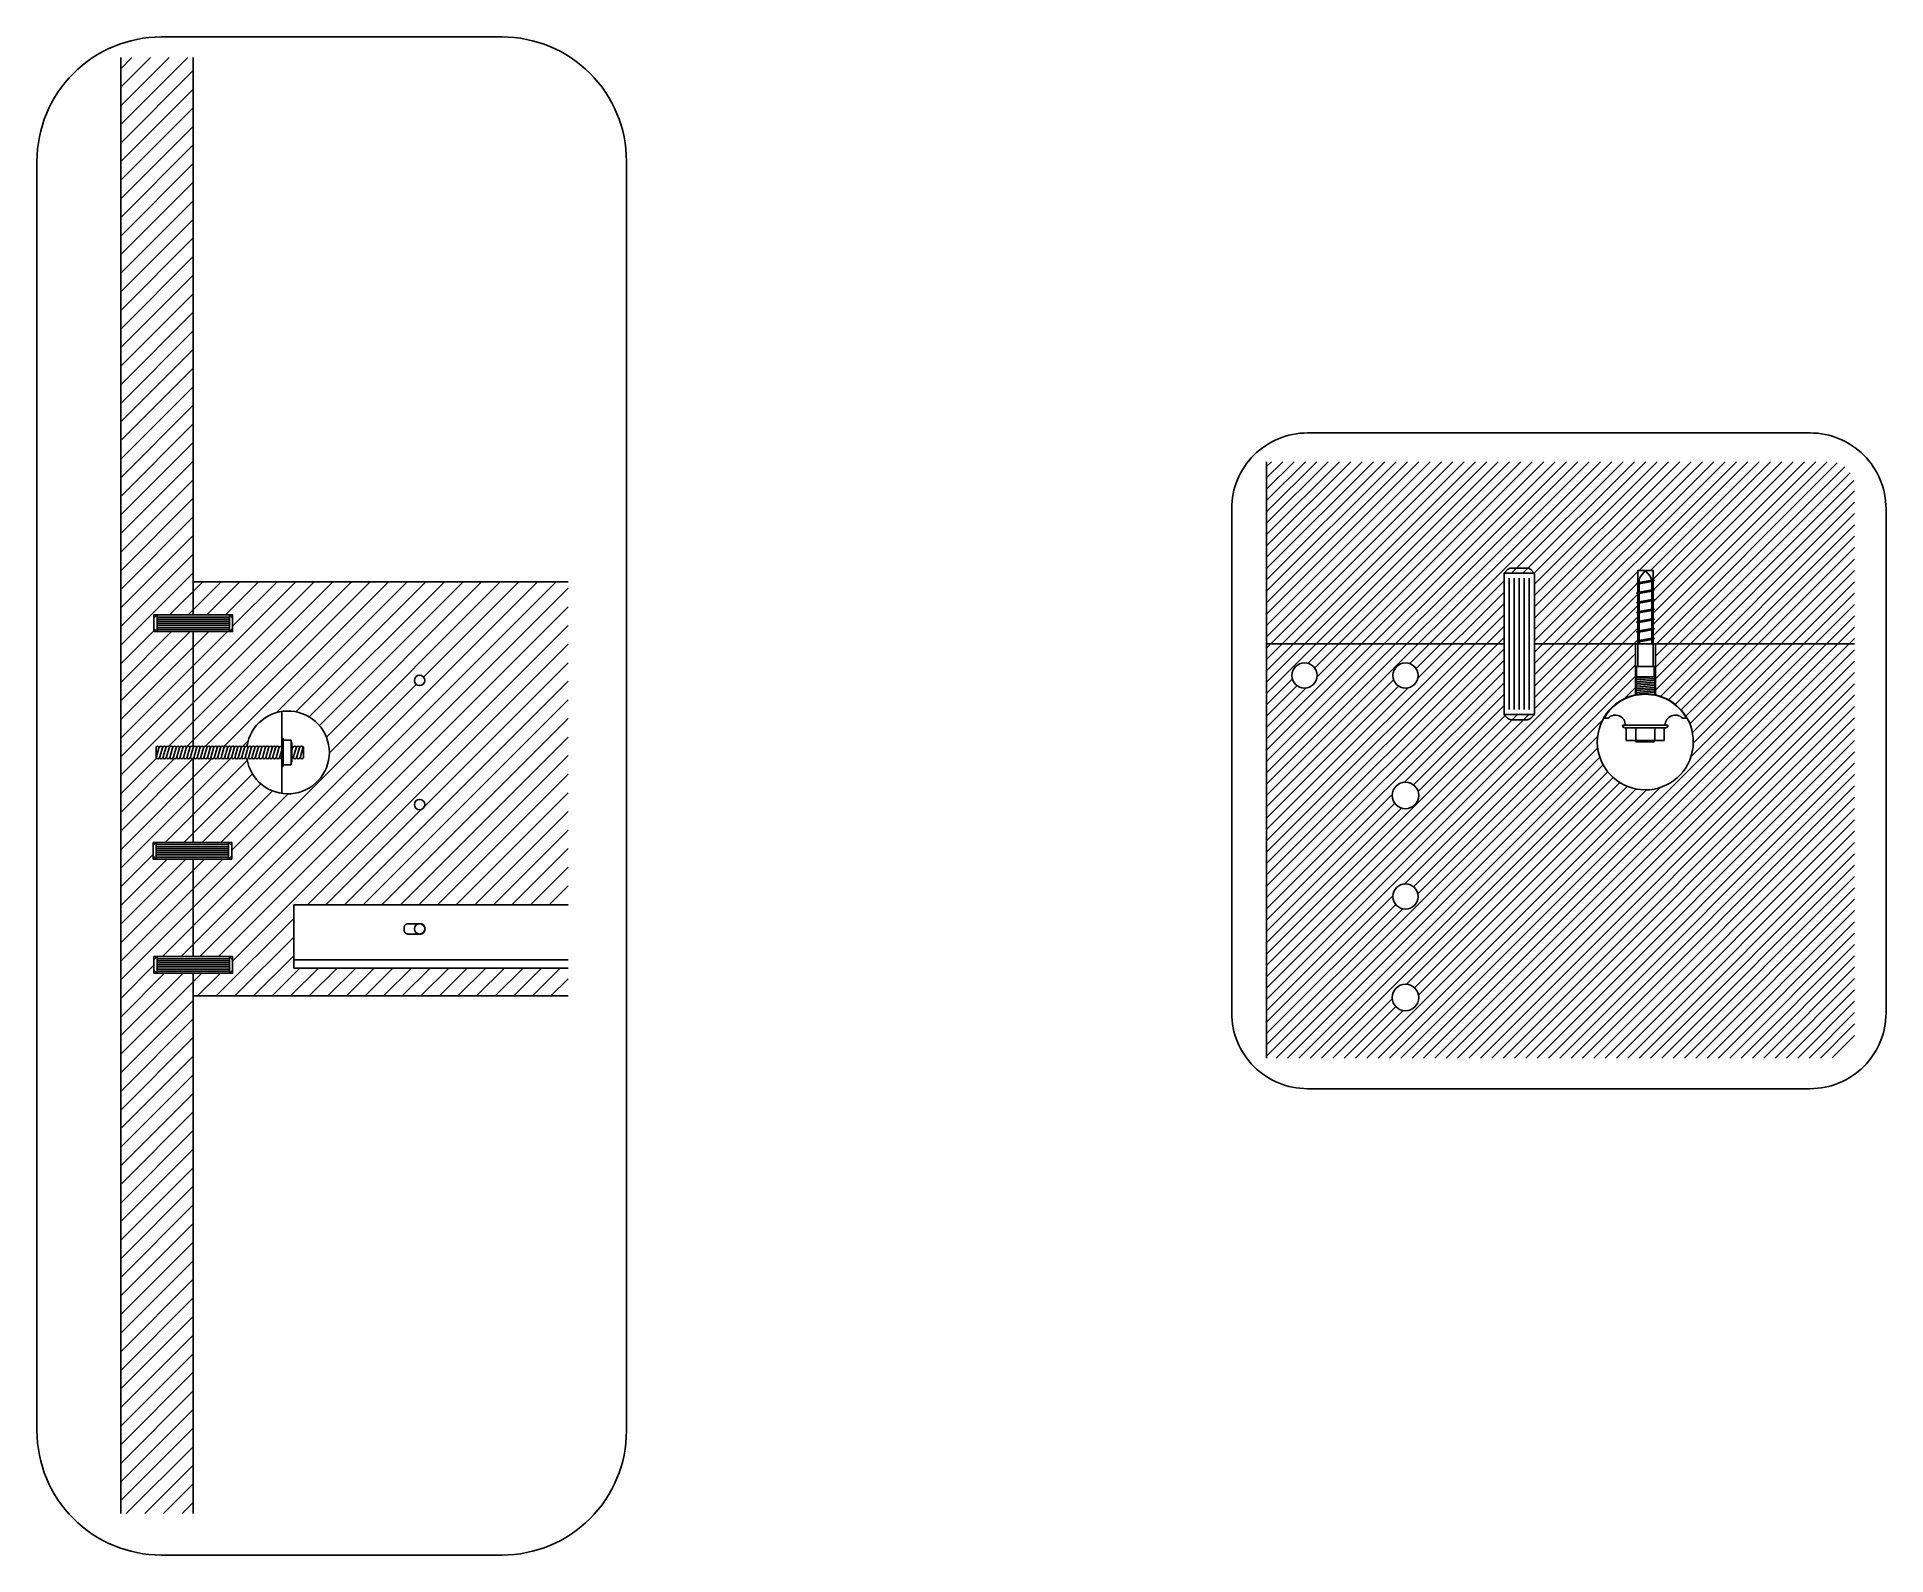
# Model space of a CAD drawing. Header units: millimetres. Extents: x 1994 to 4174, y 1366 to 3212.
# Drawn here: x 4129.21 to 4173.86, y 2218.03 to 2254.68 of the extents above.
import ezdxf

# ---------------------------------------------------------------- set-up
doc = ezdxf.new("R2010")
doc.units = ezdxf.units.MM
doc.linetypes.add('DASHED', pattern=[0.75, 0.5, -0.25])
for name, color, linetype in [('IN-ANNO-DETAILS', 2, 'Continuous'), ('IN-FURN-STOR', 104, 'Continuous'), ('IN-FURN-WKSF', 4, 'Continuous'), ('Vano viti', 4, 'Continuous')]:
    doc.layers.add(name, color=color, linetype=linetype)

# ---------------------------------------------------------------- blocks, each defined once
blk = doc.blocks.new('*U81')
blk.add_lwpolyline([(-0.005, 0.03), (0.001, 0.091), (0.025, 0.03), (0.08, -0.274), (0.077, -0.335), (0.049, -0.274), (-0.005, 0.03)])
blk = doc.blocks.new('*U82')
at = {"layer": 'IN-FURN-WKSF', "color": 0, "linetype": 'ByBlock', "lineweight": -2, "transparency": 16777216}
for p in [(25.847, 165.07), (26.08, 165.07), (26.314, 165.07), (26.548, 165.07), (26.781, 165.07), (27.015, 165.07), (27.249, 165.07)]:
    blk.add_blockref('*U81', p, dxfattribs=at)
blk = doc.blocks.new('101367')
for p, q in [((40.329, 268.19), (40.329, 267.007)), ((40.529, 267.999), (45.729, 267.999)), ((45.929, 268.19), (45.929, 267.008)), ((40.529, 267.799), (45.729, 267.799)), ((40.529, 267.598), (45.729, 267.599)), ((40.529, 267.399), (45.729, 267.399)), ((40.529, 267.199), (45.729, 267.199))]:
    blk.add_line(p, q)
blk.add_lwpolyline([(40.3, 268.17), (40.188, 268.058, 0.198912), (40.129, 267.916), (40.129, 267.282, 0.198912), (40.188, 267.14), (40.3, 267.028, 0.198912), (40.371, 266.999), (45.888, 266.999, 0.198912), (45.959, 267.028), (46.071, 267.14, 0.198912), (46.129, 267.282), (46.129, 267.916, 0.198912), (46.071, 268.058), (45.959, 268.17, 0.198912), (45.888, 268.199), (40.371, 268.199, 0.198912)], format="xyb", close=True)
blk = doc.blocks.new('114254')
for p, q in [((40.129, 245.678), (40.129, 244.178)), ((40.629, 245.678), (40.129, 245.678)), ((40.129, 245.303), (40.629, 245.303)), ((40.629, 245.728), (40.629, 244.128)), ((40.629, 244.178), (40.629, 245.678)), ((40.729, 245.828), (40.729, 244.028)), ((40.729, 245.828), (40.729, 245.828)), ((40.129, 244.553), (40.629, 244.553)), ((40.129, 244.178), (40.629, 244.178)), ((40.729, 244.028), (40.729, 244.028))]:
    blk.add_line(p, q)
for centre, start, end in [((40.729, 245.728), 90, 180), ((40.729, 244.128), 180, 270)]:
    blk.add_arc(centre, 0.1, start, end)

msp = doc.modelspace()

# ---------------------------------------------------------------- hatches: boundary and pattern name
at = {"layer": 'IN-FURN-STOR', "transparency": 33554559}
h = msp.add_hatch(dxfattribs=at)
h.set_pattern_fill('ANSI31', color=256, scale=0.1)
h.paths.add_polyline_path([(4132.113, 2240.725), (4132.113, 2240.325), (4132.038, 2240.4), (4132.038, 2240.65)], flags=16)
h.paths.add_polyline_path([(4132.332, 2237.537, -0.415905), (4132.415, 2237.537, -0.415899), (4132.498, 2237.537, -0.415914), (4132.58, 2237.537, -0.415905), (4132.663, 2237.537, -0.415905), (4132.745, 2237.537, -0.415905), (4132.828, 2237.537, -0.415905), (4132.911, 2237.537), (4132.833, 2237.272, -0.415882), (4132.751, 2237.272, -0.415914), (4132.668, 2237.272, -0.415899), (4132.586, 2237.272, -0.415905), (4132.503, 2237.272, -0.415905), (4132.42, 2237.272, -0.415905), (4132.338, 2237.272, -0.415905), (4132.255, 2237.272, -0.415914), (4132.172, 2237.272, -0.415899), (4132.09, 2237.272), (4132.09, 2237.537, -0.44132), (4132.167, 2237.537, -0.415905), (4132.25, 2237.537, -0.415905)], flags=16)
h.paths.add_polyline_path([(4132.093, 2235.23), (4132.093, 2234.83), (4132.018, 2234.905), (4132.018, 2235.155)], flags=16)
h.paths.add_polyline_path([(4132.113, 2232.475), (4132.113, 2232.075), (4132.038, 2232.15), (4132.038, 2232.4)], flags=16)
h.paths.add_polyline_path([(4138.328, 2236.145, -1), (4138.578, 2236.145, -1)], flags=16)
h.paths.add_polyline_path([(4138.328, 2239.145, -1), (4138.578, 2239.145, -1)], flags=16)
h.paths.add_polyline_path([(4134.285, 2237.255, -0.225011), (4134.238, 2237.272, -0.415865), (4134.156, 2237.272, -0.415899), (4134.073, 2237.272, -0.415905), (4133.99, 2237.272, -0.415905), (4133.908, 2237.272, -0.415905), (4133.825, 2237.272, -0.415905), (4133.742, 2237.272, -0.415914), (4133.66, 2237.272, -0.415899), (4133.577, 2237.272, -0.415905), (4133.495, 2237.272, -0.415905), (4133.412, 2237.272, -0.415905), (4133.329, 2237.272, -0.415905), (4133.247, 2237.272, -0.415924), (4133.164, 2237.272), (4133.241, 2237.537, -0.415903), (4133.324, 2237.537, -0.415905), (4133.407, 2237.537, -0.415899), (4133.489, 2237.537, -0.415914), (4133.572, 2237.537, -0.415905), (4133.654, 2237.537, -0.415905), (4133.737, 2237.537, -0.415905), (4133.82, 2237.537, -0.415905), (4133.902, 2237.537, -0.415899), (4133.985, 2237.537, -0.415914), (4134.068, 2237.537, -0.415905), (4134.15, 2237.537, -0.415905), (4134.233, 2237.537, -0.249301), (4134.285, 2237.554, -0.927864), (4136.274, 2237.405, -0.927496)], flags=16)
h.paths.add_polyline_path([(4135.353, 2237.167), (4135.372, 2237.167), (4135.372, 2237.255), (4135.353, 2237.255)], flags=0)
h.paths.add_polyline_path([(4135.566, 2237.272, -0.415957), (4135.483, 2237.272, -0.415865), (4135.401, 2237.272, -0.415899), (4135.318, 2237.272, -0.415957), (4135.235, 2237.272, -0.387304), (4135.157, 2237.268), (4135.157, 2237.105), (4135.157, 2237.072), (4135.124, 2236.405), (4135.124, 2237.256, -0.256788), (4135.07, 2237.272, -0.415957), (4134.987, 2237.272, -0.415865), (4134.905, 2237.272, -0.415899), (4134.822, 2237.272, -0.415957), (4134.74, 2237.272, -0.435985), (4134.654, 2237.275, -0.436241), (4134.569, 2237.272, -0.415957), (4134.486, 2237.272, -0.415865), (4134.404, 2237.272, -0.415957), (4134.321, 2237.272), (4134.398, 2237.537, -0.415898), (4134.481, 2237.537, -0.415914), (4134.563, 2237.537, -0.436149), (4134.649, 2237.535, -0.436135), (4134.734, 2237.537, -0.415905), (4134.817, 2237.537, -0.415905), (4134.899, 2237.537, -0.415899), (4134.982, 2237.537, -0.415914), (4135.065, 2237.537, -0.282711), (4135.124, 2237.552), (4135.124, 2237.738), (4135.157, 2237.738), (4135.353, 2237.705), (4135.157, 2237.705), (4135.157, 2237.555), (4135.351, 2237.555, -0.213025), (4135.395, 2237.537, -0.415899), (4135.478, 2237.537, -0.415914), (4135.56, 2237.537, -0.415977), (4135.643, 2237.537), (4135.649, 2237.537), (4135.649, 2237.272, -0.415889)], flags=0)
edge = h.paths.add_edge_path()
edge.add_line((4133.081, 2237.272), (4133.081, 2237.272))
edge.add_line((4133.081, 2237.272), (4132.988, 2237.234))
edge.add_line((4132.988, 2237.234), (4132.988, 2235.23))
edge.add_line((4132.988, 2235.23), (4133.918, 2235.23))
edge.add_line((4133.918, 2235.23), (4133.918, 2234.83))
edge.add_line((4133.918, 2234.83), (4132.988, 2234.83))
edge.add_line((4132.988, 2234.83), (4132.988, 2232.475))
edge.add_line((4132.988, 2232.475), (4133.938, 2232.475))
edge.add_line((4133.938, 2232.475), (4133.938, 2232.075))
edge.add_line((4133.938, 2232.075), (4132.988, 2232.075))
edge.add_line((4132.988, 2232.075), (4132.988, 2231.525))
edge.add_line((4132.988, 2231.525), (4142.04, 2231.525))
edge.add_line((4142.04, 2231.525), (4142.04, 2232.198))
edge.add_line((4142.04, 2232.198), (4135.414, 2232.198))
edge.add_line((4135.414, 2232.198), (4135.414, 2233.726))
edge.add_line((4135.414, 2233.726), (4142.04, 2233.726))
edge.add_line((4142.04, 2233.726), (4142.04, 2241.525))
edge.add_line((4142.04, 2241.525), (4132.988, 2241.525))
edge.add_line((4132.988, 2241.525), (4132.988, 2240.725))
edge.add_line((4132.988, 2240.725), (4133.938, 2240.725))
edge.add_line((4133.938, 2240.725), (4133.938, 2240.325))
edge.add_line((4133.938, 2240.325), (4132.988, 2240.325))
edge.add_line((4132.988, 2240.325), (4132.988, 2237.537))
edge.add_line((4132.988, 2237.537), (4133.159, 2237.537))
edge.add_line((4133.159, 2237.537), (4133.159, 2237.537))
edge.add_arc((4133.2, 2237.496), 0.0583, 44.8345, 135.165, ccw=False)
edge.add_line((4133.241, 2237.537), (4133.164, 2237.272))
edge.add_arc((4133.123, 2237.313), 0.0583, 224.8321, 315.1606, ccw=False)
h.paths.add_polyline_path([(4132.988, 2232.075), (4132.113, 2232.075), (4132.113, 2232.475), (4132.988, 2232.475), (4132.988, 2234.83), (4132.093, 2234.83), (4132.093, 2235.23), (4132.988, 2235.23), (4132.988, 2237.234), (4133.076, 2237.537), (4132.993, 2237.537), (4132.988, 2237.519), (4132.988, 2240.325), (4132.113, 2240.325), (4132.113, 2240.725), (4132.988, 2240.725), (4132.988, 2254.186), (4131.238, 2254.186), (4131.238, 2219.025), (4132.988, 2219.025)])
h.paths.add_polyline_path([(4133.863, 2232.475), (4133.938, 2232.4), (4133.938, 2232.475)])
h.paths.add_polyline_path([(4133.938, 2232.15), (4133.863, 2232.075), (4133.938, 2232.075)])
h.paths.add_polyline_path([(4133.843, 2235.23), (4133.918, 2235.155), (4133.918, 2235.23)])
h.paths.add_polyline_path([(4133.918, 2234.905), (4133.843, 2234.83), (4133.918, 2234.83)])
h.paths.add_polyline_path([(4133.938, 2240.4), (4133.863, 2240.325), (4133.938, 2240.325)])
h.paths.add_polyline_path([(4133.863, 2240.725), (4133.938, 2240.65), (4133.938, 2240.725)])
h = msp.add_hatch(dxfattribs=at)
h.set_pattern_fill('ANSI31', color=256, scale=0.060988)
h.set_pattern_definition([(45, (1622.47412, 873.90328), (-0.136921849, 0.136921849), [])])
h.paths.add_polyline_path([(4165.365, 2241.733, -0.107177), (4165.37, 2241.708), (4165.37, 2240.026), (4167.87, 2240.026), (4167.87, 2240.08), (4167.84, 2240.083), (4167.87, 2240.096), (4167.87, 2240.314), (4167.84, 2240.317), (4167.87, 2240.329), (4167.87, 2240.548), (4167.84, 2240.551), (4167.87, 2240.563), (4167.87, 2240.781), (4167.84, 2240.785), (4167.87, 2240.797), (4167.87, 2241.015), (4167.84, 2241.018), (4167.87, 2241.03), (4167.87, 2241.249), (4167.84, 2241.252), (4167.87, 2241.264), (4167.87, 2241.482), (4167.84, 2241.486), (4167.87, 2241.498), (4167.87, 2241.8), (4168.236, 2241.8), (4168.236, 2241.563), (4168.267, 2241.562), (4168.236, 2241.548), (4168.236, 2241.329), (4168.267, 2241.328), (4168.236, 2241.314), (4168.236, 2241.096), (4168.267, 2241.094), (4168.236, 2241.08), (4168.236, 2240.862), (4168.267, 2240.861), (4168.236, 2240.847), (4168.236, 2240.628), (4168.267, 2240.627), (4168.236, 2240.613), (4168.236, 2240.395), (4168.267, 2240.393), (4168.236, 2240.379), (4168.236, 2240.161), (4168.267, 2240.16), (4168.236, 2240.146), (4168.236, 2240.026), (4173.104, 2240.026), (4173.104, 2243.816, 0.414214), (4172.494, 2244.426), (4167.816, 2244.426), (4158.905, 2244.426), (4158.905, 2240.026), (4164.638, 2240.026), (4164.638, 2241.733)])
h.paths.add_polyline_path([(4167.809, 2238.794), (4167.809, 2240.026), (4165.37, 2240.026), (4165.37, 2238.318), (4164.644, 2238.318, -0.107177), (4164.638, 2238.343), (4164.638, 2240.026), (4158.905, 2240.026), (4158.905, 2230.026), (4172.494, 2230.026, 0.414214), (4173.104, 2230.636), (4173.104, 2237.693), (4173.104, 2239.852), (4173.104, 2240.026), (4168.297, 2240.026), (4168.297, 2238.793, -9.393509)])
h.paths.add_polyline_path([(4162.58, 2236.367, -1), (4161.939, 2236.367, -1)], flags=16)
h.paths.add_polyline_path([(4161.955, 2239.263, -1), (4162.564, 2239.263, -1)], flags=16)
h.paths.add_polyline_path([(4162.564, 2233.927, -1), (4161.955, 2233.927, -1)], flags=16)
h.paths.add_polyline_path([(4159.515, 2239.263, -1), (4160.125, 2239.263, -1)], flags=16)
h.paths.add_polyline_path([(4162.58, 2231.487, -1), (4161.939, 2231.487, -1)], flags=16)

# ---------------------------------------------------------------- linework, layer by layer
at = {"layer": 'IN-ANNO-DETAILS'}
for points in [[(4132.215, 2254.681), (4140.448, 2254.681, -0.414214), (4143.448, 2251.681), (4143.448, 2221.026, -0.414214), (4140.448, 2218.026), (4132.215, 2218.026, -0.414214), (4129.215, 2221.026), (4129.215, 2251.681, -0.414214)], [(4159.892, 2245.12), (4172.032, 2245.12, -0.414214), (4173.862, 2243.29), (4173.862, 2231.116, -0.414214), (4172.032, 2229.286), (4159.892, 2229.286, -0.414214), (4158.063, 2231.116), (4158.063, 2243.29, -0.414214)]]:
    msp.add_lwpolyline(points, format="xyb", close=True, dxfattribs=at)
at = {"layer": 'IN-FURN-STOR'}
for p, q in [((4132.988, 2241.525), (4142.04, 2241.525)), ((4132.988, 2231.525), (4142.04, 2231.525))]:
    msp.add_line(p, q, dxfattribs=at)
for points in [[(4131.238, 2219.025), (4131.238, 2254.186)], [(4132.988, 2254.186), (4132.988, 2240.725)], [(4158.905, 2244.426), (4158.905, 2240.026)], [(4132.988, 2240.325), (4132.988, 2237.519)], [(4164.638, 2240.026), (4158.905, 2240.026), (4158.905, 2230.026)], [(4167.87, 2240.026), (4165.37, 2240.026)], [(4173.104, 2240.026), (4168.236, 2240.026)], [(4132.988, 2237.263), (4132.988, 2235.23)], [(4132.988, 2234.83), (4132.988, 2232.475)], [(4132.988, 2232.075), (4132.988, 2219.025)]]:
    msp.add_lwpolyline(points, dxfattribs=at)
at = {"layer": 'IN-FURN-WKSF'}
for p, q in [((4132.113, 2240.725), (4132.038, 2240.65)), ((4132.038, 2240.65), (4132.038, 2240.4)), ((4132.113, 2240.325), (4132.038, 2240.4)), ((4132.113, 2240.725), (4132.113, 2240.325)), ((4133.863, 2240.725), (4132.113, 2240.725)), ((4133.863, 2240.725), (4133.938, 2240.65)), ((4133.863, 2240.725), (4133.863, 2240.325)), ((4133.863, 2240.325), (4133.938, 2240.4)), ((4133.938, 2240.4), (4133.938, 2240.65)), ((4133.863, 2240.325), (4132.113, 2240.325)), ((4167.901, 2240.026), (4168.206, 2240.026)), ((4168.267, 2239.233), (4167.84, 2239.233)), ((4167.84, 2239.233), (4167.84, 2239.197)), ((4167.154, 2238.234), (4167.054, 2238.234)), ((4168.946, 2238.234), (4169.046, 2238.234)), ((4167.57, 2238.062), (4168.53, 2238.062)), ((4132.167, 2237.537), (4132.09, 2237.272)), ((4132.25, 2237.537), (4132.172, 2237.272)), ((4132.332, 2237.537), (4132.255, 2237.272)), ((4132.415, 2237.537), (4132.338, 2237.272)), ((4132.498, 2237.537), (4132.42, 2237.272)), ((4132.58, 2237.537), (4132.503, 2237.272)), ((4132.663, 2237.537), (4132.586, 2237.272)), ((4132.745, 2237.537), (4132.668, 2237.272)), ((4132.828, 2237.537), (4132.751, 2237.272)), ((4132.911, 2237.537), (4132.833, 2237.272)), ((4132.993, 2237.537), (4132.916, 2237.272)), ((4133.076, 2237.537), (4132.999, 2237.272)), ((4133.159, 2237.537), (4133.081, 2237.272)), ((4133.241, 2237.537), (4133.164, 2237.272)), ((4133.324, 2237.537), (4133.247, 2237.272)), ((4133.407, 2237.537), (4133.329, 2237.272)), ((4133.407, 2237.537), (4133.329, 2237.272)), ((4133.489, 2237.537), (4133.412, 2237.272)), ((4133.572, 2237.537), (4133.495, 2237.272)), ((4133.654, 2237.537), (4133.577, 2237.272)), ((4133.737, 2237.537), (4133.66, 2237.272)), ((4133.82, 2237.537), (4133.742, 2237.272)), ((4133.902, 2237.537), (4133.825, 2237.272)), ((4133.985, 2237.537), (4133.908, 2237.272)), ((4134.068, 2237.537), (4133.99, 2237.272)), ((4134.15, 2237.537), (4134.073, 2237.272)), ((4134.233, 2237.537), (4134.156, 2237.272)), ((4134.316, 2237.537), (4134.238, 2237.272)), ((4134.398, 2237.537), (4134.321, 2237.272)), ((4134.481, 2237.537), (4134.404, 2237.272)), ((4134.563, 2237.537), (4134.486, 2237.272)), ((4134.646, 2237.537), (4134.569, 2237.272)), ((4134.734, 2237.537), (4134.657, 2237.272)), ((4134.817, 2237.537), (4134.74, 2237.272)), ((4134.899, 2237.537), (4134.822, 2237.272)), ((4134.982, 2237.537), (4134.905, 2237.272)), ((4135.065, 2237.537), (4134.987, 2237.272)), ((4135.124, 2237.457), (4135.07, 2237.272)), ((4135.395, 2237.537), (4135.372, 2237.459)), ((4135.478, 2237.537), (4135.401, 2237.272)), ((4135.56, 2237.537), (4135.483, 2237.272)), ((4135.643, 2237.537), (4135.566, 2237.272)), ((4167.84, 2237.66), (4168.267, 2237.696)), ((4167.84, 2237.66), (4168.26, 2237.66)), ((4168.267, 2237.666), (4168.267, 2237.696)), ((4132.093, 2235.23), (4132.018, 2235.155)), ((4132.018, 2235.155), (4132.018, 2234.905)), ((4132.093, 2235.23), (4132.093, 2234.83)), ((4133.843, 2235.23), (4132.093, 2235.23)), ((4133.843, 2235.23), (4133.918, 2235.155)), ((4133.843, 2235.23), (4133.843, 2234.83)), ((4133.918, 2234.905), (4133.918, 2235.155)), ((4132.093, 2234.83), (4132.018, 2234.905)), ((4133.843, 2234.83), (4132.093, 2234.83)), ((4133.843, 2234.83), (4133.918, 2234.905)), ((4132.113, 2232.475), (4132.038, 2232.4)), ((4132.038, 2232.4), (4132.038, 2232.15)), ((4132.113, 2232.475), (4132.113, 2232.075)), ((4133.863, 2232.475), (4132.113, 2232.475)), ((4133.863, 2232.475), (4133.938, 2232.4)), ((4133.863, 2232.475), (4133.863, 2232.075)), ((4133.938, 2232.15), (4133.938, 2232.4)), ((4132.113, 2232.075), (4132.038, 2232.15)), ((4133.863, 2232.075), (4132.113, 2232.075)), ((4133.863, 2232.075), (4133.938, 2232.15))]:
    msp.add_line(p, q, dxfattribs=at)
at = {"layer": 'IN-FURN-WKSF', "linetype": 'DASHED', "ltscale": 15}
for p, q in [((4135.124, 2238.405), (4135.124, 2236.405)), ((4135.157, 2237.738), (4135.124, 2237.738)), ((4135.124, 2237.738), (4135.124, 2237.072)), ((4135.157, 2237.705), (4135.157, 2237.738)), ((4135.157, 2237.105), (4135.157, 2237.705)), ((4135.353, 2237.705), (4135.157, 2237.705)), ((4135.353, 2237.105), (4135.353, 2237.705)), ((4135.353, 2237.642), (4135.353, 2237.705)), ((4135.372, 2237.642), (4135.353, 2237.642)), ((4135.372, 2237.167), (4135.372, 2237.642)), ((4135.157, 2237.072), (4135.124, 2237.072)), ((4135.353, 2237.105), (4135.157, 2237.105)), ((4135.157, 2237.105), (4135.157, 2237.105)), ((4135.157, 2237.105), (4135.157, 2237.072)), ((4135.353, 2237.167), (4135.353, 2237.105)), ((4135.372, 2237.167), (4135.353, 2237.167)), ((4135.414, 2233.726, -20.645), (4135.414, 2232.198, -20.645))]:
    msp.add_line(p, q, dxfattribs=at)
at = {"layer": 'IN-FURN-WKSF', "linetype": 'Continuous', "ltscale": 15}
for p, q in [((4135.414, 2233.726, -20.645), (4142.04, 2233.726, -20.645)), ((4135.414, 2232.398, -20.645), (4142.04, 2232.398, -20.645)), ((4135.414, 2232.198, -20.645), (4142.04, 2232.198, -20.645))]:
    msp.add_line(p, q, dxfattribs=at)
at = {"layer": 'IN-FURN-WKSF'}
for points in [[(4167.87, 2241.498), (4167.87, 2241.8), (4168.236, 2241.8), (4168.236, 2241.563)], [(4167.87, 2241.264), (4167.87, 2241.482)], [(4167.901, 2241.276), (4167.901, 2241.479)], [(4168.206, 2241.534), (4168.206, 2241.33)], [(4168.206, 2241.3), (4168.206, 2241.097)], [(4168.236, 2241.548), (4168.236, 2241.329)], [(4168.236, 2241.314), (4168.236, 2241.096)], [(4167.87, 2241.03), (4167.87, 2241.249)], [(4167.87, 2240.797), (4167.87, 2241.015)], [(4167.901, 2241.042), (4167.901, 2241.245)], [(4167.901, 2240.809), (4167.901, 2241.012)], [(4168.206, 2241.066), (4168.206, 2240.863)], [(4168.236, 2241.08), (4168.236, 2240.862)], [(4168.236, 2240.847), (4168.236, 2240.628)], [(4167.87, 2240.563), (4167.87, 2240.781)], [(4167.87, 2240.329), (4167.87, 2240.548)], [(4167.901, 2240.575), (4167.901, 2240.778)], [(4167.901, 2240.341), (4167.901, 2240.544)], [(4168.206, 2240.833), (4168.206, 2240.629)], [(4168.206, 2240.599), (4168.206, 2240.396)], [(4168.236, 2240.613), (4168.236, 2240.395)], [(4167.809, 2238.794), (4167.809, 2240.026)], [(4167.87, 2240.096), (4167.87, 2240.314)], [(4167.87, 2240.026), (4167.87, 2240.08)], [(4167.87, 2239.477), (4167.87, 2240.026), (4168.236, 2240.026), (4168.236, 2239.477)], [(4167.901, 2240.108), (4167.901, 2240.311)], [(4167.901, 2240.026), (4167.901, 2240.077)], [(4168.206, 2240.365), (4168.206, 2240.162)], [(4168.206, 2240.131), (4168.206, 2240.026)], [(4168.236, 2240.379), (4168.236, 2240.161)], [(4168.236, 2240.146), (4168.236, 2240.026)], [(4168.297, 2240.026), (4168.297, 2238.793)], [(4167.84, 2239.155), (4167.809, 2239.167), (4167.84, 2239.197)], [(4167.84, 2239.112), (4167.809, 2239.124), (4167.84, 2239.155)], [(4167.84, 2239.069), (4167.809, 2239.081), (4167.84, 2239.112)], [(4167.84, 2239.027), (4167.809, 2239.039), (4167.84, 2239.069)], [(4167.84, 2239.233), (4167.84, 2239.477), (4168.267, 2239.477), (4168.267, 2239.233)], [(4167.84, 2239.197), (4168.267, 2239.233)], [(4167.84, 2239.155), (4168.267, 2239.19)], [(4167.84, 2239.112), (4168.267, 2239.147)], [(4167.84, 2239.069), (4168.267, 2239.105)], [(4167.84, 2239.027), (4168.267, 2239.062)], [(4168.267, 2239.19), (4168.297, 2239.221), (4168.267, 2239.233)], [(4168.267, 2239.147), (4168.297, 2239.178), (4168.267, 2239.19)], [(4168.267, 2239.105), (4168.297, 2239.135), (4168.267, 2239.147)], [(4168.267, 2239.062), (4168.297, 2239.093), (4168.267, 2239.105)], [(4168.267, 2239.019), (4168.297, 2239.05), (4168.267, 2239.062)], [(4167.84, 2238.984), (4167.809, 2238.996), (4167.84, 2239.027)], [(4167.84, 2238.941), (4167.809, 2238.953), (4167.84, 2238.984)], [(4167.84, 2238.898), (4167.809, 2238.911), (4167.84, 2238.941)], [(4167.84, 2238.856), (4167.809, 2238.868), (4167.84, 2238.898)], [(4167.84, 2238.813), (4167.809, 2238.825), (4167.84, 2238.856)], [(4167.812, 2238.785), (4167.84, 2238.813)], [(4167.84, 2238.984), (4168.267, 2239.019)], [(4167.84, 2238.941), (4168.267, 2238.977)], [(4167.84, 2238.898), (4168.267, 2238.934)], [(4167.84, 2238.856), (4168.267, 2238.891)], [(4167.84, 2238.813), (4168.267, 2238.849)], [(4168.199, 2238.8), (4168.267, 2238.806)], [(4168.267, 2238.977), (4168.297, 2239.007), (4168.267, 2239.019)], [(4168.267, 2238.934), (4168.297, 2238.965), (4168.267, 2238.977)], [(4168.267, 2238.891), (4168.297, 2238.922), (4168.267, 2238.934)], [(4168.267, 2238.849), (4168.297, 2238.879), (4168.267, 2238.891)], [(4168.267, 2238.806), (4168.297, 2238.836), (4168.267, 2238.849)], [(4168.288, 2238.785), (4168.297, 2238.794), (4168.267, 2238.806)], [(4132.09, 2237.272), (4132.09, 2237.537)], [(4135.643, 2237.537), (4135.649, 2237.537), (4135.649, 2237.272)], [(4167.84, 2237.66), (4167.809, 2237.673), (4167.833, 2237.696)]]:
    msp.add_lwpolyline(points, dxfattribs=at)
msp.add_lwpolyline([(4167.901, 2241.51), (4167.901, 2241.545, -0.175452), (4167.943, 2241.662), (4168.048, 2241.789, -0.468375), (4168.058, 2241.789), (4168.163, 2241.662, -0.149), (4168.205, 2241.564, -0.149)], format="xyb", dxfattribs=at)
for points in [[(4132.038, 2240.725), (4133.938, 2240.725), (4133.938, 2240.325), (4132.038, 2240.325)], [(4132.018, 2235.23), (4133.918, 2235.23), (4133.918, 2234.83), (4132.018, 2234.83)], [(4132.038, 2232.475), (4133.938, 2232.475), (4133.938, 2232.075), (4132.038, 2232.075)]]:
    msp.add_lwpolyline(points, close=True, dxfattribs=at)
at = {"layer": 'IN-FURN-WKSF', "linetype": 'DASHED', "ltscale": 15, "elevation": -20.645}
msp.add_lwpolyline([(4138.178, 2233.27), (4138.478, 2233.27, -0.414214), (4138.578, 2233.17), (4138.578, 2233.12, -0.414214), (4138.478, 2233.02), (4138.178, 2233.02, -0.414214), (4138.078, 2233.12), (4138.078, 2233.17, -0.414214)], format="xyb", close=True, dxfattribs=at)
at = {"layer": 'IN-FURN-WKSF'}
for centre in [(4138.453, 2239.145, -20.645), (4138.453, 2236.145, -20.645), (4138.453, 2233.145, -20.645)]:
    msp.add_circle(centre, 0.125, dxfattribs=at)
for centre, radius, start, end in [((4168.05, 2237.66), 1.159, 101.999, 77.6925), ((4168.05, 2237.66), 1.15, 29.9589, 150.0411), ((4135.274, 2237.405), 1, 188.6169, 171.4285), ((4167.326, 2238.062), 0.244, 0, 135), ((4168.774, 2238.062), 0.244, 45, 180), ((4132.128, 2237.502), 0.0523, 42.3743, 137.6257), ((4132.131, 2237.313), 0.0583, 224.8347, 315.1653), ((4132.208, 2237.496), 0.0583, 44.8347, 135.1653), ((4132.214, 2237.313), 0.0583, 224.8347, 315.1653), ((4132.291, 2237.496), 0.0583, 44.8347, 135.1653), ((4132.296, 2237.313), 0.0583, 224.8347, 315.1653), ((4132.374, 2237.496), 0.0583, 44.8347, 135.1653), ((4132.379, 2237.313), 0.0583, 224.8347, 315.1653), ((4132.456, 2237.496), 0.0583, 44.8347, 135.1653), ((4132.462, 2237.313), 0.0583, 224.8347, 315.1653), ((4132.539, 2237.496), 0.0583, 44.8347, 135.1653), ((4132.544, 2237.313), 0.0583, 224.8347, 315.1653), ((4132.621, 2237.496), 0.0583, 44.8347, 135.1653), ((4132.627, 2237.313), 0.0583, 224.8347, 315.1653), ((4132.704, 2237.496), 0.0583, 44.8347, 135.1653), ((4132.71, 2237.313), 0.0583, 224.8347, 315.1653), ((4132.787, 2237.496), 0.0583, 44.8347, 135.1653), ((4132.792, 2237.313), 0.0583, 224.8347, 315.1653), ((4132.869, 2237.496), 0.0583, 44.8347, 135.1653), ((4132.875, 2237.313), 0.0583, 224.8347, 315.1653), ((4132.952, 2237.496), 0.0583, 44.8347, 135.1653), ((4132.957, 2237.313), 0.0583, 224.8347, 315.1653), ((4133.035, 2237.496), 0.0583, 44.8347, 135.1653), ((4133.04, 2237.313), 0.0583, 224.8347, 315.1653), ((4133.117, 2237.496), 0.0583, 44.8347, 135.1653), ((4133.123, 2237.313), 0.0583, 224.8347, 315.1653), ((4133.2, 2237.496), 0.0583, 44.8347, 135.1653), ((4133.205, 2237.313), 0.0583, 224.8347, 315.1653), ((4133.283, 2237.496), 0.0583, 44.8347, 135.1653), ((4133.288, 2237.313), 0.0583, 224.8347, 315.1653), ((4133.365, 2237.496), 0.0583, 44.8347, 135.1653), ((4133.371, 2237.313), 0.0583, 224.8347, 315.1653), ((4133.448, 2237.496), 0.0583, 44.8347, 135.1653), ((4133.453, 2237.313), 0.0583, 224.8347, 315.1653), ((4133.53, 2237.496), 0.0583, 44.8347, 135.1653), ((4133.536, 2237.313), 0.0583, 224.8347, 315.1653), ((4133.613, 2237.496), 0.0583, 44.8347, 135.1653), ((4133.619, 2237.313), 0.0583, 224.8347, 315.1653), ((4133.696, 2237.496), 0.0583, 44.8347, 135.1653), ((4133.701, 2237.313), 0.0583, 224.8347, 315.1653), ((4133.778, 2237.496), 0.0583, 44.8347, 135.1653), ((4133.784, 2237.313), 0.0583, 224.8347, 315.1653), ((4133.861, 2237.496), 0.0583, 44.8347, 135.1653), ((4133.866, 2237.313), 0.0583, 224.8347, 315.1653), ((4133.944, 2237.496), 0.0583, 44.8347, 135.1653), ((4133.949, 2237.313), 0.0583, 224.8347, 315.1653), ((4134.026, 2237.496), 0.0583, 44.8347, 135.1653), ((4134.032, 2237.313), 0.0583, 224.8347, 315.1653), ((4134.109, 2237.496), 0.0583, 44.8347, 135.1653), ((4134.114, 2237.313), 0.0583, 224.8347, 315.1653), ((4134.192, 2237.496), 0.0583, 44.8347, 135.1653), ((4134.197, 2237.313), 0.0583, 224.8347, 315.1653), ((4134.274, 2237.496), 0.0583, 44.8347, 135.1653), ((4134.28, 2237.313), 0.0583, 224.8347, 315.1653), ((4134.357, 2237.496), 0.0583, 44.8347, 135.1653), ((4134.362, 2237.313), 0.0583, 224.8347, 315.1653), ((4134.439, 2237.496), 0.0583, 44.8347, 135.1653), ((4134.445, 2237.313), 0.0583, 224.8347, 315.1653), ((4134.522, 2237.496), 0.0583, 44.8347, 135.1653), ((4134.528, 2237.313), 0.0583, 224.8347, 315.1653), ((4134.605, 2237.496), 0.0583, 44.8347, 135.1653), ((4134.61, 2237.313), 0.0583, 224.8347, 315.1653), ((4134.693, 2237.496), 0.0583, 44.8347, 135.1653), ((4134.698, 2237.313), 0.0583, 224.8347, 315.1653), ((4134.775, 2237.496), 0.0583, 44.8347, 135.1653), ((4134.781, 2237.313), 0.0583, 224.8347, 315.1653), ((4134.858, 2237.496), 0.0583, 44.8347, 135.1653), ((4134.864, 2237.313), 0.0583, 224.8347, 315.1653), ((4134.941, 2237.496), 0.0583, 44.8347, 135.1653), ((4134.946, 2237.313), 0.0583, 224.8347, 315.1653), ((4135.023, 2237.496), 0.0583, 44.8347, 135.1653), ((4135.029, 2237.313), 0.0583, 224.8347, 315.1653), ((4135.106, 2237.496), 0.0583, 72.0206, 135.1653), ((4135.111, 2237.313), 0.0583, 224.8347, 282.4415), ((4135.354, 2237.496), 0.0583, 44.8347, 71.6015), ((4135.359, 2237.313), 0.0583, 282.8501, 315.1653), ((4135.437, 2237.496), 0.0583, 44.8347, 135.1653), ((4135.442, 2237.313), 0.0583, 224.8347, 315.1653), ((4135.519, 2237.496), 0.0583, 44.8347, 135.1653), ((4135.525, 2237.313), 0.0583, 224.8347, 315.1653), ((4135.602, 2237.496), 0.0583, 44.8347, 135.1653), ((4135.607, 2237.313), 0.0583, 224.8347, 315.1653), ((4168.26, 2237.666), 0.0061, 270, 0)]:
    msp.add_arc(centre, radius, start, end, dxfattribs=at)
at = {"layer": 'Vano viti'}
for p, q in [((4132.113, 2240.675), (4133.863, 2240.675)), ((4132.113, 2240.625), (4133.863, 2240.625)), ((4132.113, 2240.575), (4133.863, 2240.575)), ((4132.113, 2240.525), (4133.863, 2240.525)), ((4132.113, 2240.475), (4133.863, 2240.475)), ((4132.113, 2240.425), (4133.863, 2240.425)), ((4132.113, 2240.375), (4133.863, 2240.375)), ((4132.093, 2235.18), (4133.843, 2235.18)), ((4132.093, 2235.13), (4133.843, 2235.13)), ((4132.093, 2235.08), (4133.843, 2235.08)), ((4132.093, 2235.03), (4133.843, 2235.03)), ((4132.093, 2234.98), (4133.843, 2234.98)), ((4132.093, 2234.93), (4133.843, 2234.93)), ((4132.093, 2234.88), (4133.843, 2234.88)), ((4132.113, 2232.425), (4133.863, 2232.425)), ((4132.113, 2232.375), (4133.863, 2232.375)), ((4132.113, 2232.325), (4133.863, 2232.325)), ((4132.113, 2232.275), (4133.863, 2232.275)), ((4132.113, 2232.225), (4133.863, 2232.225)), ((4132.113, 2232.175), (4133.863, 2232.175)), ((4132.113, 2232.125), (4133.863, 2232.125))]:
    msp.add_line(p, q, dxfattribs=at)
for centre, radius in [((4159.82, 2239.263), 0.305), ((4162.259, 2239.263), 0.305), ((4162.259, 2236.367), 0.32), ((4162.259, 2233.927), 0.305), ((4162.259, 2231.487), 0.32)]:
    msp.add_circle(centre, radius, dxfattribs=at)

# ---------------------------------------------------------------- block references
at = {"layer": 'IN-FURN-WKSF', "xscale": 0.6098794823266256, "yscale": 0.6098794823266256, "zscale": 0.6098794823266256}
for name, p, rotation in [('101367', (4001.801, 2266.329), 270), ('114254', (4317.425, 2213.222), 90)]:
    msp.add_blockref(name, p, dxfattribs=dict(at, rotation=rotation))
at = {"layer": 'IN-FURN-WKSF', "rotation": 90.00000000000001}
msp.add_blockref('*U82', (4333.001, 2214.236), dxfattribs=at)

doc.saveas('drawing.dxf')
